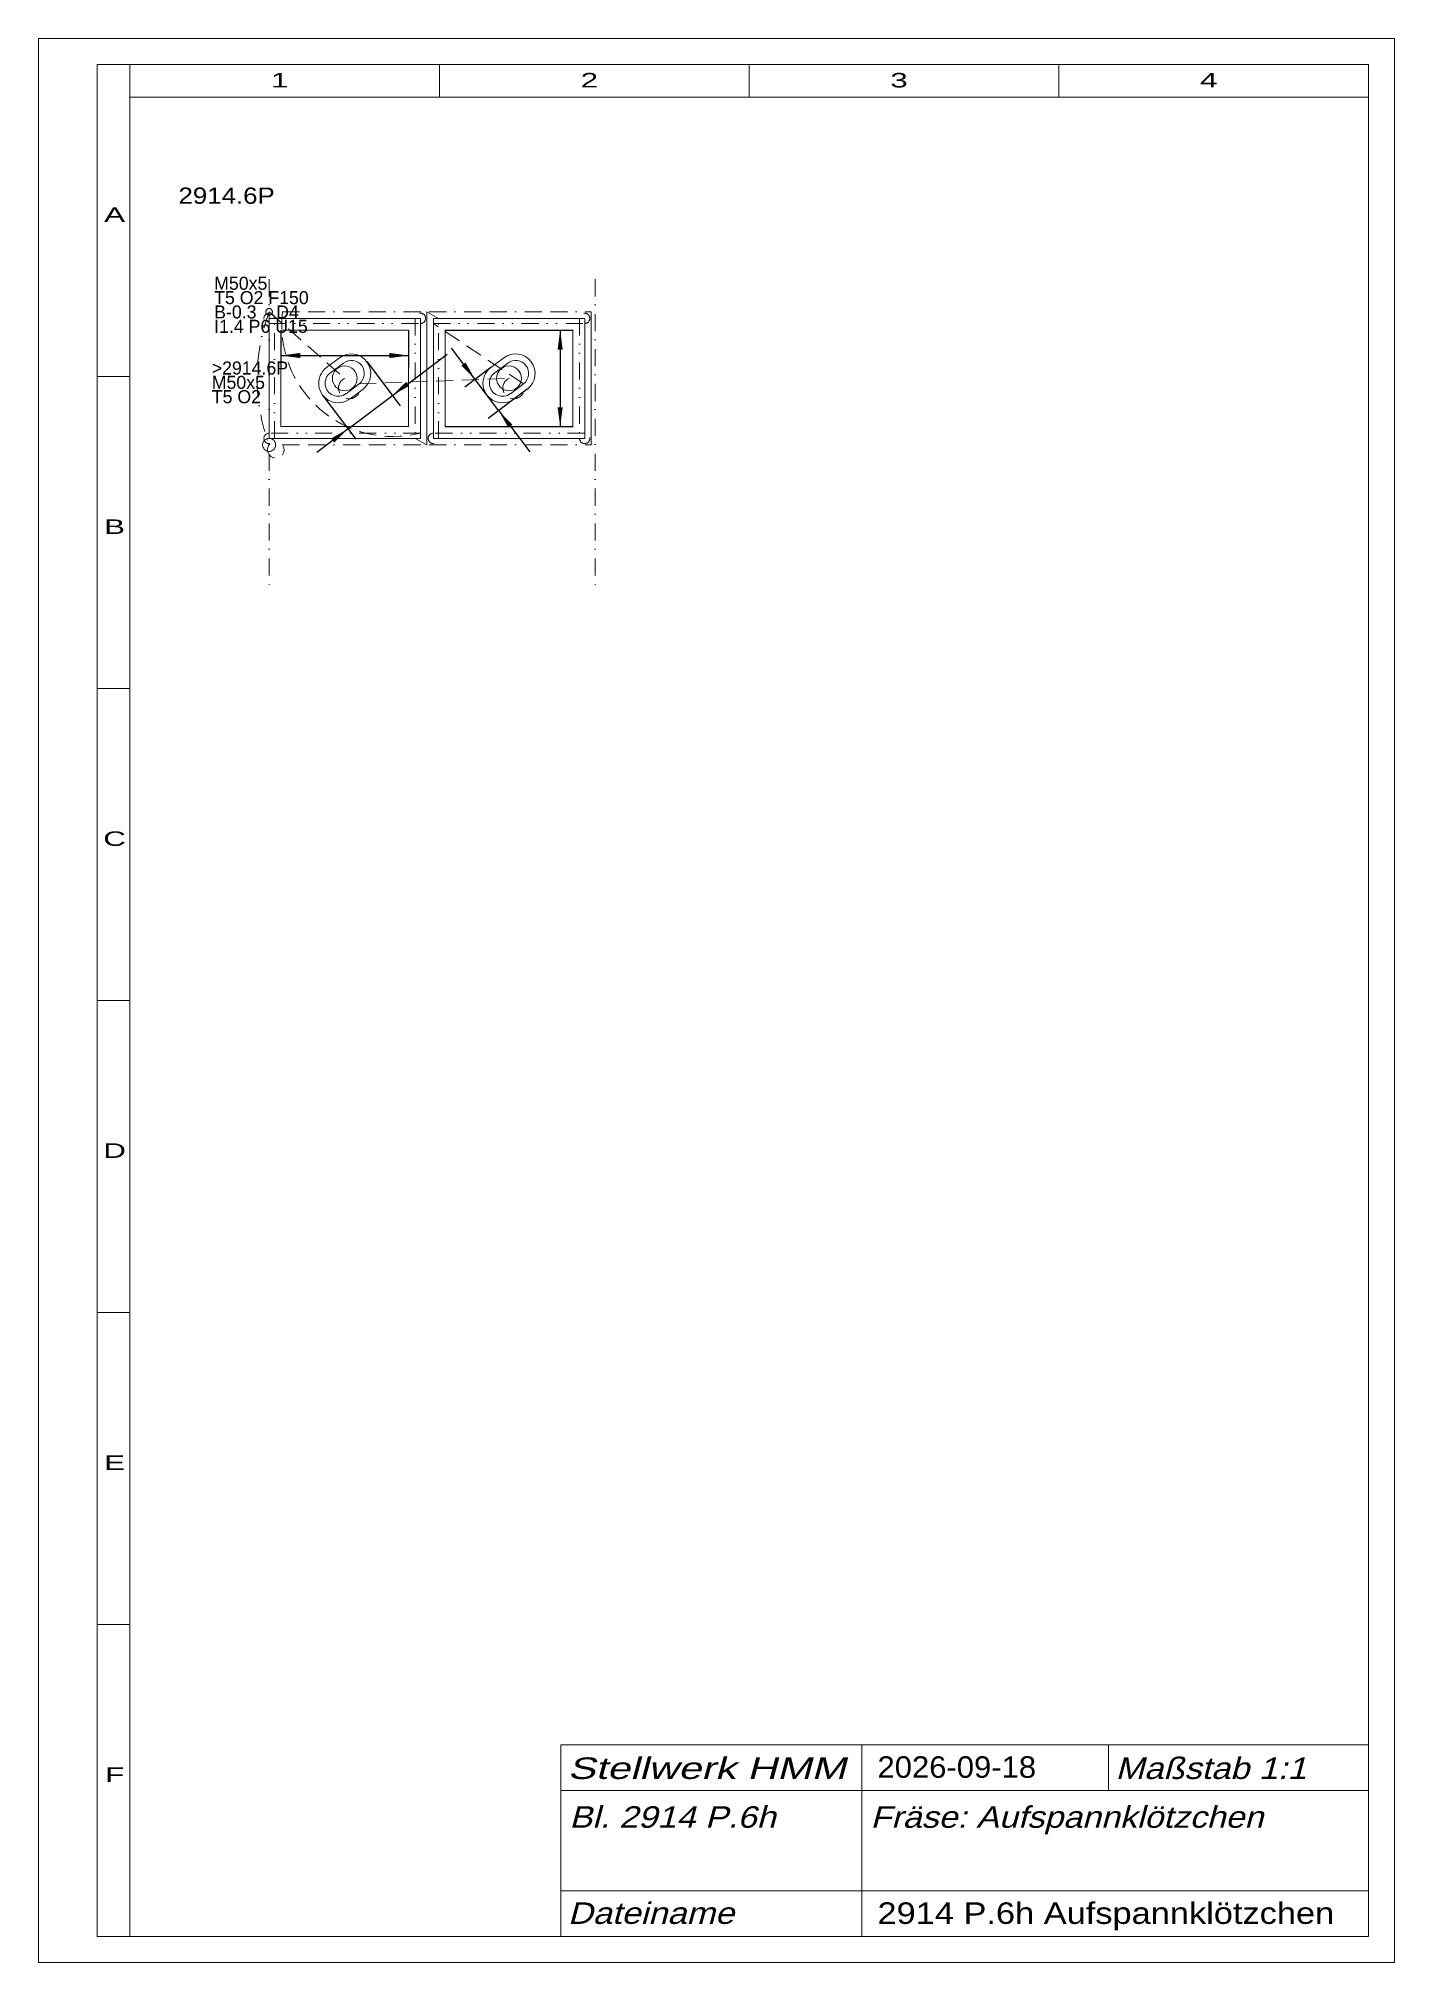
# Model space of a CAD drawing. Extents: x 1 to 209, y 1 to 296.
import ezdxf
from ezdxf.enums import TextEntityAlignment as Align

# ---------------------------------------------------------------- set-up
doc = ezdxf.new("R2010")
doc.units = 0
doc.header["$LTSCALE"] = 5.25
for name, pattern in [('BORDER', [1.75, 0.5, -0.25, 0.5, -0.25, 0, -0.25]), ('DASHDOT', [1, 0.5, -0.25, 0, -0.25]), ('DASHED', [0.75, 0.5, -0.25]), ('DIVIDE', [1.25, 0.5, -0.25, 0, -0.25, 0, -0.25]), ('PHANTOM', [2.5, 1.25, -0.25, 0.25, -0.25, 0.25, -0.25])]:
    doc.linetypes.add(name, pattern=pattern)
for name, color, linetype, lineweight in [('1088___ VORLAGEN', 230, 'CONTINUOUS', 13), ('2914 AUFSPANNKLÖTZCHEN', 7, 'CONTINUOUS', 0), ('2914_6P', 30, 'CONTINUOUS', 18), ('BEMASSUNG', 7, 'CONTINUOUS', 25), ('BESCHRIFTUNG', 7, 'CONTINUOUS', 25), ('HILFSLINIEN', 3, 'CONTINUOUS', 0), ('MASSGRENZEN', 172, 'CONTINUOUS', 25), ('MASSLINIEN', 172, 'CONTINUOUS', 25), ('MASSTEXTE', 212, 'CONTINUOUS', 25), ('MITTELLINIEN', 5, 'DASHDOT', 13), ('STANDARD', 7, 'CONTINUOUS', 0)]:
    doc.layers.add(name, color=color, linetype=linetype, lineweight=lineweight)
doc.styles.add('Arial', font='arial.ttf')

# ---------------------------------------------------------------- blocks, each defined once
blk = doc.blocks.new('D399927552')
at = {"layer": 'MASSGRENZEN'}
for points in [[(81.02, 251.29), (81.41, 248.31), (80.63, 248.31)], [(81.02, 236.49), (80.63, 239.46), (81.41, 239.46)]]:
    blk.add_solid(points, dxfattribs=at)
at = {"layer": 'MASSLINIEN', "color": 172}
for p, q in [((63.38, 251.29), (83.02, 251.29)), ((81.02, 251.29), (81.02, 236.49)), ((63.38, 236.49), (83.02, 236.49))]:
    blk.add_line(p, q, dxfattribs=at)
blk = doc.blocks.new('D399927296')
at = {"layer": 'MASSGRENZEN'}
for points in [[(38.18, 247.39), (41.15, 247.78), (41.15, 247)], [(57.78, 247.39), (54.81, 247), (54.81, 247.78)]]:
    blk.add_solid(points, dxfattribs=at)
at = {"layer": 'MASSLINIEN', "color": 172}
for p, q in [((38.18, 251.29), (38.18, 245.39)), ((57.78, 251.29), (57.78, 245.39)), ((38.18, 247.39), (57.78, 247.39))]:
    blk.add_line(p, q, dxfattribs=at)
blk = doc.blocks.new('D399927040')
at = {"layer": 'MASSGRENZEN'}
for points in [[(67.98, 243.72), (65.88, 245.86), (66.5, 246.33)], [(71.6, 238.93), (73.7, 236.8), (73.08, 236.32)]]:
    blk.add_solid(points, dxfattribs=at)
at = {"layer": 'MASSLINIEN', "color": 172}
for p, q in [((67.98, 243.72), (64.34, 248.54)), ((70.37, 245.53), (66.38, 242.52)), ((71.6, 238.93), (67.98, 243.72)), ((75.98, 242.25), (70, 237.73)), ((71.6, 238.93), (76.35, 232.63))]:
    blk.add_line(p, q, dxfattribs=at)
blk = doc.blocks.new('D399926784')
at = {"layer": 'MASSGRENZEN'}
for points in [[(55.28, 241.27), (57.42, 243.37), (57.89, 242.75)], [(48.5, 236.15), (46.36, 234.04), (45.89, 234.67)]]:
    blk.add_solid(points, dxfattribs=at)
at = {"layer": 'MASSLINIEN', "color": 172}
for p, q in [((51.37, 246.45), (56.49, 239.67)), ((55.28, 241.27), (63.69, 247.62)), ((44.59, 241.33), (49.7, 234.55)), ((48.5, 236.15), (55.28, 241.27)), ((48.5, 236.15), (43.68, 232.51))]:
    blk.add_line(p, q, dxfattribs=at)

msp = doc.modelspace()

# ---------------------------------------------------------------- linework, layer by layer
at = {"layer": '1088___ VORLAGEN', "linetype": 'DASHDOT'}
msp.add_arc((63.67, 243.89), 29.13, 159.5062, 200.4938, dxfattribs=at)
at = {"layer": '2914 AUFSPANNKLÖTZCHEN'}
for p, q in [((36.38, 234.69), (36.38, 253.09)), ((36.38, 253.09), (59.58, 253.09)), ((38.18, 236.49), (38.18, 251.29)), ((38.18, 251.29), (57.78, 251.29)), ((57.78, 251.29), (57.78, 236.49)), ((59.58, 253.09), (59.58, 234.69)), ((61.58, 234.69), (61.58, 253.09)), ((61.58, 253.09), (84.78, 253.09)), ((63.38, 251.29), (82.98, 251.29)), ((63.38, 236.49), (63.38, 251.29)), ((82.98, 251.29), (82.98, 236.49)), ((84.78, 253.09), (84.78, 234.69)), ((45.17, 245.53), (47.17, 247.04)), ((70.37, 245.53), (72.37, 247.04)), ((48.79, 240.74), (50.78, 242.25)), ((73.99, 240.74), (75.98, 242.25)), ((57.78, 236.49), (38.18, 236.49)), ((82.98, 236.49), (63.38, 236.49)), ((59.58, 234.69), (36.38, 234.69)), ((84.78, 234.69), (61.58, 234.69))]:
    msp.add_line(p, q, dxfattribs=at)
for centre, start, end in [((46.98, 243.14), 127.0565, 307.0565), ((48.98, 244.64), 307.0565, 487.0565), ((72.18, 243.14), 127.0565, 307.0565), ((74.18, 244.64), 307.0565, 487.0565)]:
    msp.add_arc(centre, 3, start, end, dxfattribs=at)
at = {"layer": '2914_6P', "linetype": 'DASHED'}
for p, q in [((36.38, 254.09), (47.98, 243.89)), ((75.38, 243.05), (61.58, 252.29)), ((50.18, 243.05), (73.18, 243.89))]:
    msp.add_line(p, q, dxfattribs=at)
at = {"layer": '2914_6P', "linetype": 'BORDER'}
for p, q in [((38.43, 254.09), (85.78, 254.09)), ((38.43, 233.69), (85.78, 233.69))]:
    msp.add_line(p, q, dxfattribs=at)
at = {"layer": '2914_6P'}
for p, q in [((60.58, 254.09), (60.58, 233.69)), ((85.78, 254.09), (85.78, 233.69)), ((45.78, 244.73), (47.77, 246.24)), ((70.98, 244.73), (72.97, 246.24)), ((48.19, 241.54), (50.18, 243.05)), ((73.39, 241.54), (75.38, 243.05))]:
    msp.add_line(p, q, dxfattribs=at)
at = {"layer": '2914_6P', "linetype": 'DIVIDE'}
for p, q in [((62.38, 253.09), (60.58, 254.09)), ((36.38, 252.29), (59.58, 252.29)), ((37.18, 234.69), (37.18, 253.09)), ((58.78, 253.09), (58.78, 234.69)), ((61.58, 252.29), (84.78, 252.29)), ((62.38, 234.69), (62.38, 253.09)), ((83.98, 253.09), (83.98, 234.69)), ((59.58, 235.49), (36.38, 235.49)), ((60.58, 233.69), (58.78, 234.69)), ((84.78, 235.49), (61.58, 235.49))]:
    msp.add_line(p, q, dxfattribs=at)
at = {"layer": '2914_6P', "linetype": 'PHANTOM'}
for centre, radius in [((36.38, 254.09), 0.5), ((36.38, 233.69), 1)]:
    msp.add_circle(centre, radius, dxfattribs=at)
at = {"layer": '2914_6P'}
for centre in [(47.98, 243.89), (73.18, 243.89)]:
    msp.add_circle(centre, 1.9, dxfattribs=at)
at = {"layer": '2914_6P', "linetype": 'DIVIDE'}
for centre, start, end in [((36.38, 253.09), 0, 270), ((59.58, 253.09), 270, 540), ((84.78, 253.09), 270, 540), ((36.38, 234.69), 90, 360), ((61.58, 234.69), 90, 360), ((84.78, 234.69), 180, 450)]:
    msp.add_arc(centre, 0.8, start, end, dxfattribs=at)
at = {"layer": '2914_6P', "linetype": 'DASHED'}
for centre, radius, start, end in [((55.38, 252.04), 17.07, 173.0959, 284.2531), ((48.67, 242.39), 1.65, 114.6406, 383.4832), ((73.87, 242.39), 1.65, 114.6406, 383.4832), ((37.4, 232.94), 1.27, 143.7274, 396.2726)]:
    msp.add_arc(centre, radius, start, end, dxfattribs=at)
at = {"layer": '2914_6P'}
for centre, start, end in [((48.98, 244.64), 307.0565, 487.0565), ((74.18, 244.64), 307.0565, 487.0565), ((46.98, 243.14), 127.0565, 307.0565), ((72.18, 243.14), 127.0565, 307.0565)]:
    msp.add_arc(centre, 2, start, end, dxfattribs=at)
at = {"layer": 'HILFSLINIEN'}
msp.add_line((61.58, 253.09), (61.58, 234.69), dxfattribs=at)
at = {"layer": 'MITTELLINIEN'}
for p, q in [((36.38, 259.09), (36.38, 211.09)), ((86.38, 259.09), (86.38, 211.09))]:
    msp.add_line(p, q, dxfattribs=at)
at = {"layer": 'STANDARD'}
for p, q in [((1, 1), (1, 296)), ((1, 296), (209, 296)), ((209, 296), (209, 1)), ((10, 5), (10, 292)), ((10, 292), (15, 292)), ((15, 292), (205, 292)), ((15, 287), (15, 292)), ((62.5, 292), (62.5, 287)), ((110, 292), (110, 287)), ((157.5, 292), (157.5, 287)), ((205, 292), (205, 287)), ((15, 287), (205, 287)), ((15, 5), (15, 287)), ((205, 287), (205, 5)), ((10, 244.17), (15, 244.17)), ((10, 196.33), (15, 196.33)), ((205, 182.12), (205, 5.12)), ((10, 148.5), (15, 148.5)), ((10, 100.67), (15, 100.67)), ((10, 52.83), (15, 52.83)), ((10, 5), (15, 5)), ((205, 5), (15, 5)), ((209, 1), (1, 1))]:
    msp.add_line(p, q, dxfattribs=at)
at = {"layer": 'STANDARD', "lineweight": 0}
for p, q in [((81.11, 34.4), (205, 34.4)), ((81.11, 34.4), (81.11, 5)), ((127.31, 34.4), (127.31, 5)), ((165.11, 34.4), (165.11, 27.4)), ((81.11, 27.4), (205, 27.4)), ((81.11, 12), (205, 12))]:
    msp.add_line(p, q, dxfattribs=at)

# ---------------------------------------------------------------- block references
at = {"layer": 'BEMASSUNG'}
for name in ['D399927296', 'D399927552', 'D399926784', 'D399927040']:
    msp.add_blockref(name, (0, 0), dxfattribs=at)

# ---------------------------------------------------------------- texts
at = {"layer": '1088___ VORLAGEN', "insert": (27.58, 240.05), "char_height": 2, "attachment_point": 7, "line_spacing_factor": 0.66, "style": 'Arial'}
msp.add_mtext('\\W0.972839;>2914.6P\\PM50x5\\PT5 O2', dxfattribs=at)
at = {"layer": '2914_6P', "insert": (27.95, 250.84), "char_height": 2, "attachment_point": 7, "line_spacing_factor": 0.66, "style": 'Arial'}
msp.add_mtext('\\W0.972842;M50x5\\PT5 O2 F150\\PB-0.3    D4\\PI1.4 P6 U15', dxfattribs=at)
at = {"layer": 'BESCHRIFTUNG', "style": 'Arial', "width": 1.135098}
msp.add_text('2914.6P', height=2.5, dxfattribs=at).set_placement((29.86, 271.9), align=Align.MIDDLE_CENTER)
at = {"layer": 'BESCHRIFTUNG', "style": 'Arial', "oblique": 15}
for s, width, p in [('Stellwerk HMM', 1.375804, (82.2, 32.44)), ('Maßstab 1:1', 1.143719, (166.2, 32.44)), ('Bl. 2914 P.6h', 1.14372, (82.42, 24.96)), ('Fräse: Aufspannklötzchen', 1.130199, (128.62, 24.96)), ('Dateiname', 1.143709, (82.2, 10.22))]:
    msp.add_text(s, height=3.3, dxfattribs=dict(at, width=width)).set_placement(p, align=Align.TOP_LEFT)
at = {"layer": 'BESCHRIFTUNG', "style": 'Arial'}
for s, width, p in [('2026-09-18', 1.031837, (129.69, 32.62)), ('2914 P.6h Aufspannklötzchen', 1.143744, (129.69, 10.22))]:
    msp.add_text(s, height=3.3, dxfattribs=dict(at, width=width)).set_placement(p, align=Align.TOP_LEFT)
at = {"layer": 'STANDARD', "style": 'Arial'}
for s, width, p in [('1', 1.547923, (38, 290.72)), ('2', 1.547922, (85.5, 290.72)), ('3', 1.547923, (133, 290.72)), ('4', 1.547923, (180.5, 290.72)), ('A', 1.547987, (12.68, 270.1)), ('B', 1.547987, (12.68, 222.26)), ('C', 1.548103, (12.68, 174.43)), ('D', 1.548104, (12.68, 126.6)), ('E', 1.547987, (12.68, 78.76)), ('F', 1.547769, (12.68, 30.93))]:
    msp.add_text(s, height=2.23, dxfattribs=dict(at, width=width)).set_placement(p, align=Align.TOP_CENTER)

doc.saveas('drawing.dxf')
